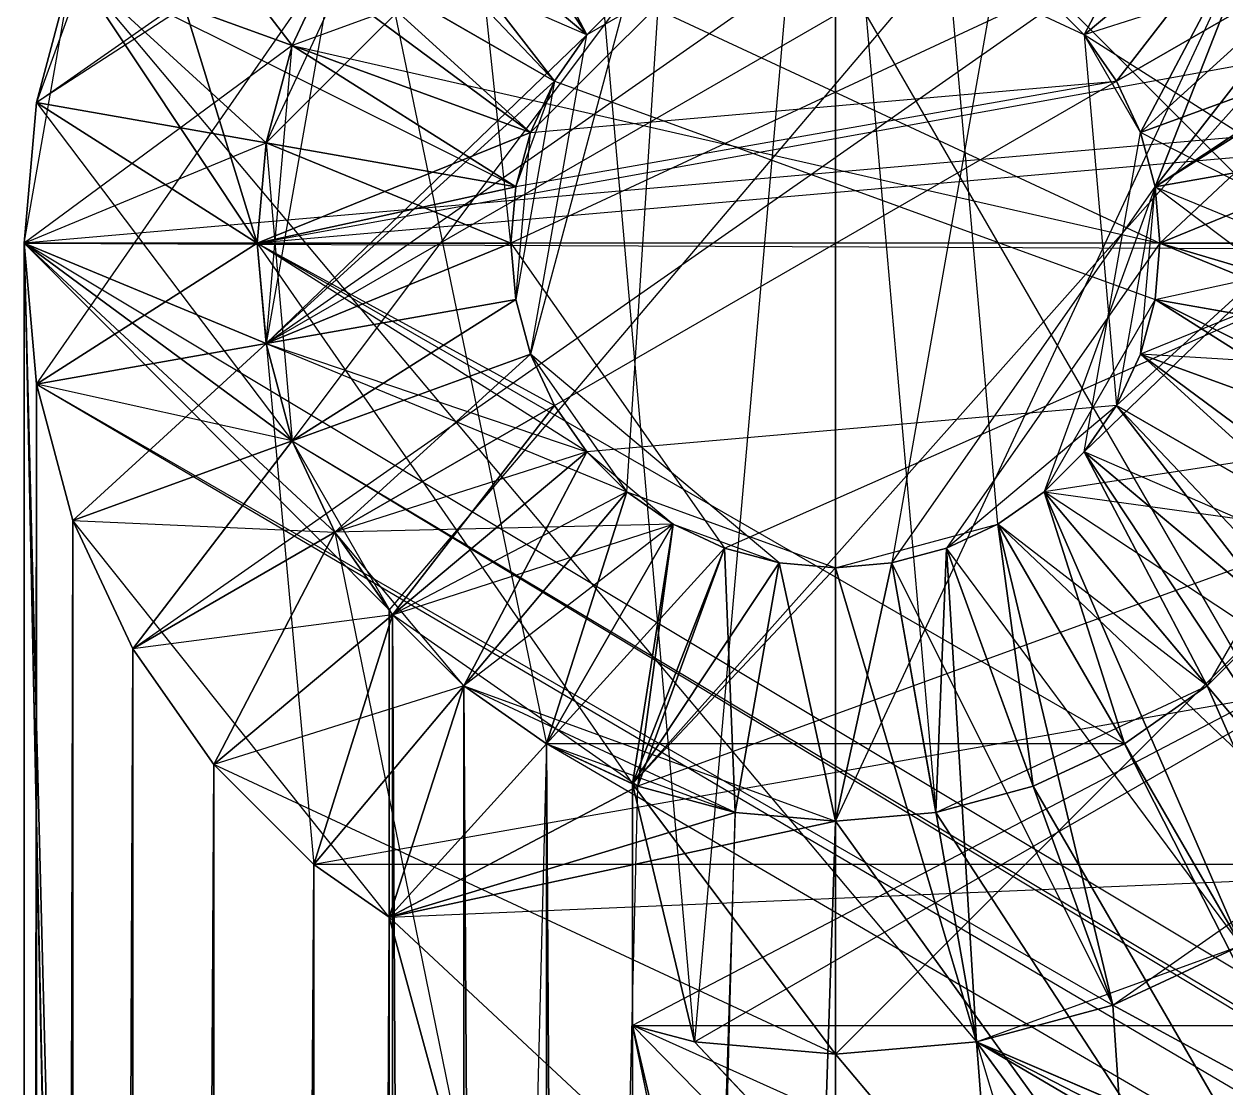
# Model space of a CAD drawing. Extents: x -139 to 143, y -92 to 96.
# Drawn here: x -138.63 to -124.71, y 76.38 to 88.71 of the extents above; entities that cross this region are included whole.
import ezdxf

# ---------------------------------------------------------------- set-up
doc = ezdxf.new("R2010")
doc.units = 0
doc.layers.get('0').update_dxf_attribs({"linetype": 'CONTINUOUS'})

msp = doc.modelspace()

# ---------------------------------------------------------------- linework, layer by layer
at = {"color": 7}
for points in [[(-129.233, 95.572, 5.052), (-130.866, 76.915, -0.117), (-129.233, 76.772, -0.587), (-130.866, 76.915, -0.587), (-130.866, 76.915, -0.117), (-129.233, 76.772, -0.587), (-130.866, 76.915, -0.117), (-129.233, 76.772, -0.117), (-129.233, 76.772, -0.587), (-136.434, 80.13, 5.287), (-137.374, 81.472, 5.052), (-137.374, 81.472, 5.287), (-136.434, 80.13, 5.287), (-137.374, 81.472, 5.052), (-136.434, 80.13, 5.287), (-136.434, 80.13, 5.052), (-137.374, 81.472, 5.052), (-122.033, 92.214, 5.052)], [(-129.233, -89.72, -0.822), (-129.233, 92.869, -0.587), (-129.233, 95.572, -0.822), (-129.233, 95.572, -0.587), (-129.233, 92.869, -0.587), (-129.233, 95.572, -0.822), (-129.233, 92.869, -0.587), (-129.233, 92.869, -0.822), (-129.233, 95.572, -0.822), (133.958, -92.422, -0.822)], [(133.958, 95.572, 5.052), (-129.233, 95.572, -0.587), (133.958, 95.572, 5.052), (-129.233, 95.572, 5.052), (-129.233, 95.572, -0.587), (-129.233, -92.422, -0.587), (133.958, -92.422, -0.822), (-129.233, -92.422, -0.822), (-129.233, -92.422, -0.587), (-129.233, -92.422, -0.587), (133.958, -92.422, -0.587)], [(-119.977, 87.804, -0.117), (-138.633, 86.172, 5.052), (-138.49, 87.804, 5.287), (-138.633, 86.172, 5.287), (-138.633, 86.172, 5.052), (-138.49, 87.804, 5.287), (-138.633, 86.172, 5.052), (-138.49, 87.804, -0.587), (-138.49, 87.804, 5.287), (-138.49, 87.804, -0.587), (-138.633, 86.172, 5.052), (-138.633, 86.172, -0.587), (-138.49, 87.804, -0.587), (-127.601, 95.429, 5.287)], [(-135.275, 93.373, -0.587), (-132.582, 80.372, -0.587), (-131.113, 82.916, -0.587), (-131.65, 83.292, -0.587), (-132.582, 80.372, -0.587), (-133.538, 81.042, -0.587), (-131.65, 83.292, -0.587), (-132.114, 83.755, -0.587), (-133.538, 81.042, -0.587), (-134.364, 81.867, -0.587), (-132.114, 83.755, -0.587), (-132.49, 84.292, -0.587), (-134.364, 81.867, -0.587), (-131.113, 82.916, -0.587), (-132.582, 80.372, -0.587), (-131.583, 79.906, -0.587), (-131.113, 82.916, -0.587), (-135.033, 82.823, -0.587), (-132.49, 84.292, -0.587), (-132.767, 84.886, -0.587), (-135.033, 82.823, -0.587), (-135.527, 83.881, -0.587), (-132.767, 84.886, -0.587), (-132.936, 85.519, -0.587), (-135.527, 83.881, -0.587), (-135.829, 85.009, -0.587), (-132.936, 85.519, -0.587), (-132.993, 86.172, -0.587), (-135.829, 85.009, -0.587), (-131.65, 83.292, -0.587), (-133.538, 81.042, -0.587), (-132.582, 80.372, -0.587), (-131.65, 83.292, -0.587), (-130.866, 95.429, -0.587)], [(-123.191, 93.373, 5.287), (-133.933, 94.312, 5.287), (-135.275, 93.373, -0.587), (-133.933, 94.312, -0.587), (-133.933, 94.312, 5.287), (-135.275, 93.373, -0.587), (-133.933, 94.312, 5.287), (-135.275, 93.373, 5.287), (-135.275, 93.373, -0.587), (-130.866, 95.429, 5.287), (-132.448, 95.005, -0.587), (-130.866, 95.429, -0.587), (-130.866, 95.429, 5.287), (-132.448, 95.005, -0.587), (-130.866, 95.429, 5.287), (-132.448, 95.005, 5.287), (-132.448, 95.005, -0.587), (-123.191, 78.971, -0.587)], [(-123.191, 78.971, -0.587), (-127.354, 82.916, -0.587), (-124.534, 78.032, -0.587), (-126.817, 83.292, -0.587), (-127.354, 82.916, -0.587), (-124.534, 78.032, -0.587), (-127.354, 82.916, -0.587), (-126.019, 77.339, -0.587), (-124.534, 78.032, -0.587), (-127.947, 82.639, -0.587), (-126.019, 77.339, -0.587), (-127.354, 82.916, -0.587), (-127.947, 82.639, -0.587), (-126.019, 77.339, -0.587), (-127.947, 82.639, -0.587), (-127.601, 76.915, -0.587), (-126.019, 77.339, -0.587), (-128.581, 82.469, -0.587), (-127.601, 76.915, -0.587), (-127.947, 82.639, -0.587), (-128.581, 82.469, -0.587), (-129.233, 82.412, -0.587), (-127.601, 76.915, -0.587), (-128.581, 82.469, -0.587), (-129.233, 82.412, -0.587), (-129.233, 82.412, -0.587), (-129.233, 76.772, -0.587), (-127.601, 76.915, -0.587), (-129.233, 82.412, -0.587), (-131.583, 79.906, -0.587), (-129.233, 82.412, -0.587), (-129.886, 82.469, -0.587), (-131.583, 79.906, -0.587), (-131.583, 79.906, -0.587), (-129.886, 82.469, -0.587), (-130.519, 82.639, -0.587), (-131.583, 79.906, -0.587), (-129.233, 82.412, -0.587), (-131.583, 79.906, -0.587), (-129.233, 76.772, -0.587), (-129.233, 82.412, -0.587), (-131.583, 79.906, -0.587), (-130.519, 82.639, -0.587), (-131.113, 82.916, -0.587), (-131.583, 79.906, -0.587), (-129.233, 76.772, -0.587), (-131.583, 79.906, -0.587), (-130.866, 76.915, -0.587), (-129.233, 76.772, -0.587), (-130.866, 76.915, -0.587), (-131.583, 79.906, -0.587), (-131.583, 77.107, -0.587), (-130.866, 76.915, -0.587), (-132.448, 95.005, 5.287)], [(-136.434, 92.214, -0.587), (-132.114, 88.589, -0.587), (-135.275, 93.373, -0.587)], [(-135.275, 93.373, -0.587), (-132.114, 88.589, -0.587), (-131.65, 89.052, -0.587)], [(-129.233, 92.869, 2.937), (-128.07, 79.576, 5.287), (-129.233, 79.475, 2.937), (-128.07, 79.576, 2.937), (-128.07, 79.576, 5.287), (-129.233, 79.475, 2.937), (-128.07, 79.576, 5.287), (-129.233, 79.475, 5.287), (-129.233, 79.475, 2.937), (-124.103, 90.477, 5.287)], [(-122.638, 87.335, 2.937), (-135.931, 86.172, 2.937), (-135.829, 87.335, 5.287), (-135.829, 87.335, 2.937), (-135.931, 86.172, 2.937), (-135.829, 87.335, 5.287), (-135.931, 86.172, 2.937), (-135.931, 86.172, 5.287), (-135.829, 87.335, 5.287), (-130.396, 92.768, 5.287)], [(-130.396, 92.768, 2.937), (-122.638, 85.009, 5.287)], [(-136.434, 92.214, -0.587), (-132.114, 88.589, -0.587), (-136.434, 92.214, -0.587), (-132.49, 88.052, -0.587), (-132.114, 88.589, -0.587), (-137.374, 90.872, -0.587), (-132.49, 88.052, -0.587), (-136.434, 92.214, -0.587)], [(-125.885, 91.972, -0.822), (-134.403, 81.923, -5.287), (-134.364, 81.867, -5.287), (-134.403, 81.923, -0.822), (-134.403, 81.923, -5.287), (-134.403, 81.923, -0.822), (-135.033, 82.823, -0.587), (-135.033, 82.823, -0.822), (-134.403, 81.923, -0.822), (-134.403, 81.923, -0.822), (-134.364, 81.867, -0.587), (-135.033, 82.823, -0.587), (-134.403, 81.923, -0.822), (-134.364, 81.867, -0.587), (-134.403, 81.923, -0.822), (-134.364, 81.867, -5.287), (-134.364, 81.867, -0.587), (-133.538, 81.042, -0.587), (-134.364, 81.867, -5.287), (-133.538, 81.042, -5.287), (-133.538, 81.042, -0.587), (-134.364, 81.867, -5.287), (-133.538, 81.042, -0.587), (-134.364, 81.867, -0.587), (-134.364, 81.867, -5.287), (-135.527, 83.881, -0.822), (-135.829, 85.009, -0.587), (-135.829, 85.009, -0.822), (-135.527, 83.881, -0.822), (-135.829, 85.009, -0.587), (-135.527, 83.881, -0.822), (-135.527, 83.881, -0.587), (-135.829, 85.009, -0.587), (-125.885, 91.972, -0.822)], [(-125.885, 91.972, 2.937), (-135.527, 88.463, 2.937), (-135.033, 89.521, 5.287)], [(-124.103, 90.477, -0.587), (-125.7, 87.458, -0.587), (-125.531, 86.825, -0.587), (-124.103, 90.477, -0.587), (-126.817, 89.052, -0.587), (-124.929, 91.302, -0.587), (-125.885, 91.972, -0.587), (-126.817, 89.052, -0.587), (-124.103, 90.477, -0.587), (-125.977, 88.052, -0.587), (-125.7, 87.458, -0.587), (-124.103, 90.477, -0.587)], [(126.147, 91.342, 5.287), (-121.422, 91.342, 5.052), (126.147, 91.342, 5.287), (-121.422, 91.342, 5.287), (-121.422, 91.342, 5.052), (-131.583, 79.906, -5.287), (-131.583, 77.107, -0.587), (-131.583, 79.906, -0.587), (-131.583, 79.906, -5.287), (-131.583, 77.107, -0.587), (-131.583, -73.958, -0.587), (-131.583, 77.107, -0.117), (-131.583, 77.107, -0.587), (-131.583, 79.906, -5.287), (-131.583, -73.958, -0.587), (-131.583, 77.107, -0.587), (-131.583, 79.906, -5.287), (-131.583, -76.757, -5.287)], [(-124.929, 91.302, -0.587), (-135.829, 85.009, -0.822), (-135.931, 86.172, -0.587), (-135.931, 86.172, -0.822), (-135.829, 85.009, -0.822), (-135.931, 86.172, -0.587), (-135.829, 85.009, -0.822), (-135.829, 85.009, -0.587), (-135.931, 86.172, -0.587), (-131.583, 79.906, -0.587), (-132.582, 80.372, -5.287), (-131.583, 79.906, -5.287), (-131.583, 79.906, -0.587), (-132.582, 80.372, -5.287), (-131.583, 79.906, -0.587), (-132.582, 80.372, -0.587), (-132.582, 80.372, -5.287), (-132.582, 80.372, -0.587), (-133.538, 81.042, -5.287), (-132.582, 80.372, -5.287), (-132.582, 80.372, -0.587), (-133.538, 81.042, -5.287), (-132.582, 80.372, -0.587), (-133.538, 81.042, -0.587), (-133.538, 81.042, -5.287), (-135.033, 82.823, -0.822), (-135.527, 83.881, -0.587), (-135.527, 83.881, -0.822), (-135.033, 82.823, -0.822), (-135.527, 83.881, -0.587), (-135.033, 82.823, -0.822), (-135.033, 82.823, -0.587), (-135.527, 83.881, -0.587), (140.655, -83.022, -0.587)], [(-134.364, 90.477, 2.937), (-132.49, 88.052, 2.937), (-132.936, 85.519, 2.937), (-135.829, 85.009, 2.937), (-132.993, 86.172, 2.937), (-132.936, 85.519, 2.937), (-132.767, 87.458, 2.937), (-135.527, 88.463, 2.937), (-135.033, 89.521, 2.937), (-132.767, 87.458, 2.937), (-135.931, 86.172, 2.937), (-132.993, 86.172, 2.937), (-135.829, 85.009, 2.937), (-135.931, 86.172, 2.937), (-132.936, 86.825, 2.937), (-135.829, 87.335, 2.937), (-135.527, 88.463, 2.937), (-132.936, 86.825, 2.937), (-132.993, 86.172, 2.937), (-135.931, 86.172, 2.937), (-135.829, 87.335, 2.937), (-132.993, 86.172, 2.937), (-133.538, 91.302, 5.287)], [(-133.538, 91.302, 2.937), (-132.114, 88.589, 2.937), (-135.829, 85.009, 2.937), (-132.936, 85.519, 2.937), (-135.527, 83.881, 2.937), (-135.829, 85.009, 2.937), (-132.49, 88.052, 2.937), (-135.033, 89.521, 2.937)], [(-131.65, 89.052, 2.937), (-132.114, 88.589, 2.937), (-133.538, 91.302, 2.937)], [(-126.817, 89.052, -0.587), (-126.353, 88.589, -0.587), (-124.929, 91.302, -0.587)], [(-124.929, 91.302, 2.937), (-126.353, 88.589, 2.937), (-126.817, 89.052, 2.937)], [(-124.103, 90.477, -0.587), (-125.531, 86.825, -0.587), (-119.977, 84.54, -0.587), (-125.474, 86.172, -0.587), (-125.531, 85.519, -0.587), (-119.977, 84.54, -0.587), (-126.353, 88.589, -0.587), (-124.103, 90.477, -0.587), (-124.929, 91.302, -0.587), (-126.353, 88.589, -0.587), (-125.977, 84.292, -0.587), (-121.093, 81.472, -0.587), (-125.7, 84.886, -0.587), (-125.977, 84.292, -0.587), (-121.093, 81.472, -0.587), (-125.977, 84.292, -0.587), (-122.033, 80.13, -0.587)], [(-123.433, 89.521, 2.937), (-126.353, 88.589, 2.937), (-124.103, 90.477, 2.937), (-125.977, 88.052, 2.937), (-126.353, 88.589, 2.937), (-124.103, 90.477, 2.937), (-126.353, 88.589, 2.937), (-124.929, 91.302, 2.937)], [(-137.374, 90.872, 5.287), (-135.527, 88.463, 5.287), (-138.633, 86.172, 5.287), (-135.931, 86.172, 5.287), (-138.49, 84.54, 5.287), (-138.633, 86.172, 5.287), (-135.829, 87.335, 5.287), (-138.49, 87.804, 5.287), (-138.066, 89.387, 5.287), (-135.829, 87.335, 5.287), (-135.931, 86.172, 5.287), (-138.633, 86.172, 5.287), (-138.49, 87.804, 5.287), (-135.931, 86.172, 5.287), (-135.275, 78.971, 5.287), (-133.538, 81.042, 5.287), (-134.403, 78.361, 5.287), (-135.275, 78.971, 5.287), (-133.538, 81.042, 5.287), (-135.275, 78.971, 5.287), (-134.364, 81.867, 5.287), (-133.538, 81.042, 5.287), (-136.434, 80.13, 5.287), (-134.364, 81.867, 5.287), (-135.275, 78.971, 5.287), (-136.434, 80.13, 5.287), (-134.364, 81.867, 5.287), (-136.434, 80.13, 5.287), (-135.033, 82.823, 5.287), (-134.364, 81.867, 5.287), (-137.374, 81.472, 5.287), (-135.033, 82.823, 5.287), (-136.434, 80.13, 5.287), (-137.374, 81.472, 5.287), (-138.066, 82.957, 5.287), (-135.527, 83.881, 5.287), (-137.374, 81.472, 5.287), (-138.066, 82.957, 5.287), (-135.033, 82.823, 5.287), (-137.374, 81.472, 5.287), (-135.527, 83.881, 5.287), (-135.033, 82.823, 5.287), (-116.309, -9, 5.287)], [(-137.374, 90.872, -0.587), (-138.49, 87.804, 5.287), (-138.066, 89.387, -0.587)], [(-137.374, 90.872, -0.587), (-132.49, 88.052, -0.587), (-137.374, 90.872, -0.587), (-132.767, 87.458, -0.587), (-132.49, 88.052, -0.587), (-135.829, 85.009, -0.587), (-132.993, 86.172, -0.587), (-135.931, 86.172, -0.587), (-135.829, 85.009, -0.587), (-132.114, 83.755, -0.587), (-134.364, 81.867, -0.587), (-133.538, 81.042, -0.587), (-132.114, 83.755, -0.587), (-135.931, 86.172, -0.587), (-132.767, 87.458, -0.587), (-137.374, 90.872, -0.587), (-135.931, 86.172, -0.587), (-132.49, 84.292, -0.587), (-135.033, 82.823, -0.587), (-134.364, 81.867, -0.587), (-132.49, 84.292, -0.587), (-132.767, 84.886, -0.587), (-135.527, 83.881, -0.587), (-135.033, 82.823, -0.587), (-132.767, 84.886, -0.587), (-132.936, 85.519, -0.587), (-135.829, 85.009, -0.587), (-135.527, 83.881, -0.587), (-132.936, 85.519, -0.587), (-132.767, 87.458, -0.587), (-135.931, 86.172, -0.587), (-132.936, 86.825, -0.587), (-132.767, 87.458, -0.587), (-132.936, 86.825, -0.587), (-135.931, 86.172, -0.587), (-132.993, 86.172, -0.587), (-132.936, 86.825, -0.587), (-138.066, 89.387, -0.587), (-135.931, 86.172, -0.587), (-137.374, 90.872, -0.587)], [(-135.033, 89.521, 5.287), (-135.527, 88.463, 5.287), (-137.374, 90.872, 5.287)], [(-134.364, 90.477, 5.287), (-138.49, 87.804, 5.287), (-135.829, 87.335, 5.287), (-135.931, 86.172, 5.287), (-138.49, 87.804, 5.287), (-135.527, 83.881, 5.287), (-138.066, 82.957, 5.287), (-135.829, 85.009, 5.287), (-135.527, 83.881, 5.287), (-138.49, 84.54, 5.287), (-135.829, 85.009, 5.287), (-138.066, 82.957, 5.287), (-138.49, 84.54, 5.287), (-135.033, 89.521, 5.287)], [(-134.364, 90.477, 5.287), (-135.829, 87.335, 2.937), (-135.527, 88.463, 5.287), (-135.527, 88.463, 2.937), (-135.829, 87.335, 2.937), (-135.527, 88.463, 5.287), (-135.829, 87.335, 2.937), (-135.829, 87.335, 5.287), (-135.527, 88.463, 5.287), (-125.474, 86.172, 2.937), (-122.536, 86.172, 2.937)], [(-131.65, 89.052, 2.937), (-132.767, 84.886, 2.937), (-135.527, 83.881, 2.937), (-132.936, 85.519, 2.937), (-132.767, 84.886, 2.937), (-132.114, 88.589, 2.937), (-134.364, 90.477, 2.937)], [(-124.103, 81.867, 2.937), (-126.353, 83.755, 2.937), (-125.977, 84.292, 2.937), (-124.103, 81.867, 2.937), (-124.929, 81.042, 2.937), (-126.817, 83.292, 2.937), (-126.353, 83.755, 2.937), (-124.929, 81.042, 2.937), (-127.354, 82.916, 2.937), (-125.885, 80.372, 2.937), (-126.943, 79.879, 2.937), (-127.354, 82.916, 2.937), (-125.885, 80.372, 2.937), (-127.354, 82.916, 2.937), (-126.817, 83.292, 2.937), (-125.885, 80.372, 2.937), (-126.943, 79.879, 2.937), (-127.947, 82.639, 2.937), (-127.354, 82.916, 2.937), (-126.943, 79.879, 2.937), (-128.07, 79.576, 2.937), (-127.947, 82.639, 2.937), (-126.943, 79.879, 2.937), (-128.07, 79.576, 2.937), (-128.07, 79.576, 2.937), (-128.581, 82.469, 2.937), (-127.947, 82.639, 2.937), (-128.07, 79.576, 2.937), (-129.233, 79.475, 2.937), (-128.581, 82.469, 2.937), (-128.07, 79.576, 2.937), (-129.233, 79.475, 2.937), (-129.233, 79.475, 2.937), (-129.233, 82.412, 2.937), (-128.581, 82.469, 2.937), (-129.233, 79.475, 2.937), (-129.233, 79.475, 2.937), (-129.886, 82.469, 2.937), (-129.233, 82.412, 2.937), (-129.233, 79.475, 2.937), (-130.396, 79.576, 2.937), (-129.886, 82.469, 2.937), (-129.233, 79.475, 2.937), (-130.396, 79.576, 2.937), (-130.396, 79.576, 2.937), (-130.519, 82.639, 2.937), (-129.886, 82.469, 2.937), (-130.396, 79.576, 2.937), (-131.524, 79.879, 2.937), (-130.519, 82.639, 2.937), (-130.396, 79.576, 2.937), (-131.524, 79.879, 2.937), (-130.519, 82.639, 2.937), (-131.524, 79.879, 2.937), (-131.113, 82.916, 2.937), (-130.519, 82.639, 2.937), (-132.582, 80.372, 2.937), (-131.113, 82.916, 2.937), (-131.524, 79.879, 2.937), (-132.582, 80.372, 2.937), (-131.113, 82.916, 2.937), (-132.582, 80.372, 2.937), (-131.65, 83.292, 2.937), (-131.113, 82.916, 2.937), (-133.538, 81.042, 2.937), (-131.65, 83.292, 2.937), (-132.582, 80.372, 2.937), (-133.538, 81.042, 2.937), (-131.65, 83.292, 2.937), (-133.538, 81.042, 2.937), (-132.114, 83.755, 2.937), (-131.65, 83.292, 2.937), (-134.364, 81.867, 2.937), (-132.114, 83.755, 2.937), (-133.538, 81.042, 2.937), (-134.364, 81.867, 2.937), (-132.114, 83.755, 2.937), (-134.364, 81.867, 2.937), (-132.49, 84.292, 2.937), (-132.114, 83.755, 2.937), (-135.033, 82.823, 2.937), (-132.49, 84.292, 2.937), (-134.364, 81.867, 2.937), (-135.033, 82.823, 2.937), (-132.49, 84.292, 2.937), (-135.033, 82.823, 2.937), (-132.767, 84.886, 2.937), (-132.49, 84.292, 2.937), (-125.977, 88.052, 2.937), (-123.433, 89.521, 2.937), (-125.7, 87.458, 2.937), (-125.977, 88.052, 2.937), (-123.433, 89.521, 2.937), (-125.977, 88.052, 2.937), (-124.103, 90.477, 2.937)], [(-134.364, 90.477, 2.937), (-132.114, 88.589, 2.937), (-132.49, 88.052, 2.937), (-134.364, 90.477, 2.937)], [(-124.103, 90.477, -0.587), (-126.353, 88.589, -0.587), (-125.977, 88.052, -0.587), (-124.103, 90.477, -0.587)], [(-119.977, 84.54, -0.117), (-125.7, 87.458, 2.937), (-125.977, 88.052, -0.587), (-125.977, 88.052, 2.937), (-125.7, 87.458, 2.937), (-125.977, 88.052, -0.587), (-125.7, 87.458, 2.937), (-125.7, 87.458, -0.587), (-125.977, 88.052, -0.587), (-132.936, 86.825, -0.587), (-132.767, 87.458, 2.937), (-132.767, 87.458, -0.587), (-132.936, 86.825, -0.587), (-132.767, 87.458, 2.937), (-132.936, 86.825, -0.587), (-132.936, 86.825, 2.937), (-132.767, 87.458, 2.937), (-125.977, 88.052, 2.937), (-126.353, 88.589, -0.587), (-126.353, 88.589, 2.937), (-125.977, 88.052, 2.937), (-126.353, 88.589, -0.587), (-125.977, 88.052, 2.937), (-125.977, 88.052, -0.587), (-126.353, 88.589, -0.587), (-129.233, 89.932, 2.937)], [(-129.886, 89.875, -0.587), (-132.114, 88.589, -0.587), (-131.65, 89.052, 2.937)], [(-130.519, 89.705, -0.587), (-132.767, 87.458, -0.587), (-132.49, 88.052, 2.937), (-132.49, 88.052, -0.587), (-132.767, 87.458, -0.587), (-132.49, 88.052, 2.937), (-132.767, 87.458, -0.587), (-132.767, 87.458, 2.937), (-132.49, 88.052, 2.937), (-125.531, 85.519, 2.937), (-125.474, 86.172, -0.587), (-125.474, 86.172, 2.937), (-125.531, 85.519, 2.937), (-125.474, 86.172, -0.587), (-125.531, 85.519, 2.937), (-125.531, 85.519, -0.587), (-125.474, 86.172, -0.587), (-127.947, 82.639, 2.937), (-128.581, 82.469, -0.587), (-127.947, 82.639, -0.587), (-127.947, 82.639, 2.937), (-128.581, 82.469, -0.587), (-127.947, 82.639, 2.937), (-128.581, 82.469, 2.937), (-128.581, 82.469, -0.587), (-125.531, 86.825, 2.937), (-125.7, 87.458, -0.587), (-125.7, 87.458, 2.937), (-125.531, 86.825, 2.937), (-125.7, 87.458, -0.587), (-125.531, 86.825, 2.937), (-125.531, 86.825, -0.587), (-125.7, 87.458, -0.587), (-126.353, 88.589, 2.937), (-126.817, 89.052, -0.587)], [(-131.65, 89.052, -0.587), (-132.114, 88.589, -0.587), (-131.65, 89.052, 2.937), (-132.114, 88.589, -0.587), (-132.114, 88.589, 2.937), (-131.65, 89.052, 2.937), (-125.474, 86.172, 2.937), (-125.531, 86.825, -0.587), (-125.531, 86.825, 2.937), (-125.474, 86.172, 2.937), (-125.531, 86.825, -0.587), (-125.474, 86.172, 2.937), (-125.474, 86.172, -0.587), (-125.531, 86.825, -0.587), (-126.817, 83.292, 2.937), (-127.354, 82.916, -0.587), (-126.817, 83.292, -0.587), (-126.817, 83.292, 2.937), (-127.354, 82.916, -0.587), (-126.817, 83.292, 2.937), (-127.354, 82.916, 2.937), (-127.354, 82.916, -0.587), (-127.947, 89.705, 2.937)], [(-135.033, 89.521, 5.287), (-135.829, 85.009, 5.287), (-138.49, 84.54, 5.287), (-135.931, 86.172, 5.287), (-135.829, 85.009, 5.287), (-135.527, 88.463, 5.287), (-138.066, 89.387, 5.287)], [(-135.033, 89.521, 2.937), (-132.49, 88.052, 2.937), (-132.767, 87.458, 2.937), (-135.033, 89.521, 2.937), (-135.527, 88.463, 2.937), (-132.767, 87.458, 2.937), (-132.936, 86.825, 2.937), (-135.527, 88.463, 2.937), (-135.829, 87.335, 2.937), (-132.936, 86.825, 2.937), (-132.993, 86.172, 2.937), (-135.829, 87.335, 2.937), (-135.527, 83.881, 2.937), (-132.767, 84.886, 2.937), (-135.033, 82.823, 2.937), (-135.527, 83.881, 2.937), (-131.65, 89.052, 2.937)], [(-135.033, 89.521, 2.937), (-135.527, 88.463, 2.937), (-135.033, 89.521, 5.287), (-135.527, 88.463, 2.937), (-135.527, 88.463, 5.287), (-135.033, 89.521, 5.287)], [(133.958, -92.422, -0.587), (-134.403, -78.774, -0.822), (-134.403, 81.923, -5.287), (-134.403, 81.923, -0.822), (-134.403, -78.774, -0.822), (-134.403, 81.923, -5.287), (-134.403, -78.774, -0.822), (-134.403, -78.774, -5.287), (-134.403, 81.923, -5.287), (-134.403, -75.211, 5.287), (-134.403, 78.361, 5.052), (-134.403, 78.361, 5.287), (-134.403, -75.211, 5.287), (-134.403, 78.361, 5.052), (-134.403, -75.211, 5.287), (-134.403, -75.211, 5.052), (-134.403, 78.361, 5.052), (128.158, 89.521, -5.287), (-122.968, 88.522, -5.287), (127.692, 88.522, -5.287)], [(-127.354, 89.428, -0.587), (-128.581, 82.469, 2.937), (-129.233, 82.412, -0.587), (-128.581, 82.469, -0.587), (-128.581, 82.469, 2.937), (-129.233, 82.412, -0.587), (-128.581, 82.469, 2.937), (-129.233, 82.412, 2.937), (-129.233, 82.412, -0.587), (-127.354, 82.916, 2.937), (-127.947, 82.639, -0.587), (-127.354, 82.916, -0.587), (-127.354, 82.916, 2.937), (-127.947, 82.639, -0.587), (-127.354, 82.916, 2.937), (-127.947, 82.639, 2.937), (-127.947, 82.639, -0.587), (-125.977, 84.292, 2.937), (-125.7, 84.886, -0.587), (-125.7, 84.886, 2.937), (-125.977, 84.292, 2.937), (-125.7, 84.886, -0.587), (-125.977, 84.292, 2.937), (-125.977, 84.292, -0.587), (-125.7, 84.886, -0.587), (-125.7, 84.886, 2.937), (-125.531, 85.519, -0.587), (-125.531, 85.519, 2.937), (-125.7, 84.886, 2.937), (-125.531, 85.519, -0.587), (-125.7, 84.886, 2.937), (-125.7, 84.886, -0.587), (-125.531, 85.519, -0.587), (-126.817, 83.292, 2.937), (-126.353, 83.755, -0.587), (-126.353, 83.755, 2.937), (-126.817, 83.292, 2.937), (-126.353, 83.755, -0.587), (-126.817, 83.292, 2.937), (-126.817, 83.292, -0.587), (-126.353, 83.755, -0.587), (-126.353, 83.755, 2.937), (-125.977, 84.292, -0.587), (-125.977, 84.292, 2.937), (-126.353, 83.755, 2.937), (-125.977, 84.292, -0.587), (-126.353, 83.755, 2.937), (-126.353, 83.755, -0.587), (-125.977, 84.292, -0.587), (-132.114, 83.755, -0.587), (-132.49, 84.292, 2.937), (-132.49, 84.292, -0.587), (-132.114, 83.755, -0.587), (-132.49, 84.292, 2.937), (-132.114, 83.755, -0.587), (-132.114, 83.755, 2.937), (-132.49, 84.292, 2.937), (-132.49, 84.292, -0.587), (-132.767, 84.886, 2.937), (-132.767, 84.886, -0.587), (-132.49, 84.292, -0.587), (-132.767, 84.886, 2.937), (-132.49, 84.292, -0.587), (-132.49, 84.292, 2.937), (-132.767, 84.886, 2.937), (-131.65, 83.292, -0.587), (-132.114, 83.755, 2.937), (-132.114, 83.755, -0.587), (-131.65, 83.292, -0.587), (-132.114, 83.755, 2.937), (-131.65, 83.292, -0.587), (-131.65, 83.292, 2.937), (-132.114, 83.755, 2.937), (-131.113, 82.916, 2.937), (-131.65, 83.292, -0.587), (-131.113, 82.916, -0.587), (-131.113, 82.916, 2.937), (-131.65, 83.292, -0.587), (-131.113, 82.916, 2.937), (-131.65, 83.292, 2.937), (-131.65, 83.292, -0.587), (-129.233, 82.412, 2.937), (-129.886, 82.469, -0.587), (-129.233, 82.412, -0.587), (-129.233, 82.412, 2.937), (-129.886, 82.469, -0.587), (-129.233, 82.412, 2.937), (-129.886, 82.469, 2.937), (-129.886, 82.469, -0.587), (-132.767, 84.886, -0.587), (-132.936, 85.519, 2.937), (-132.936, 85.519, -0.587), (-132.767, 84.886, -0.587), (-132.936, 85.519, 2.937), (-132.767, 84.886, -0.587), (-132.767, 84.886, 2.937), (-132.936, 85.519, 2.937), (-132.936, 85.519, -0.587), (-132.993, 86.172, 2.937), (-132.993, 86.172, -0.587), (-132.936, 85.519, -0.587), (-132.993, 86.172, 2.937), (-132.936, 85.519, -0.587), (-132.936, 85.519, 2.937), (-132.993, 86.172, 2.937), (-130.519, 82.639, 2.937), (-131.113, 82.916, -0.587), (-130.519, 82.639, -0.587), (-130.519, 82.639, 2.937), (-131.113, 82.916, -0.587), (-130.519, 82.639, 2.937), (-131.113, 82.916, 2.937), (-131.113, 82.916, -0.587), (-129.886, 82.469, 2.937), (-130.519, 82.639, -0.587), (-129.886, 82.469, -0.587), (-129.886, 82.469, 2.937), (-130.519, 82.639, -0.587), (-129.886, 82.469, 2.937), (-130.519, 82.639, 2.937), (-130.519, 82.639, -0.587), (-122.536, 86.172, 5.287)], [(-122.638, 87.335, 2.937), (-126.353, 83.755, 2.937), (-124.103, 81.867, 2.937), (-124.929, 81.042, 2.937), (-126.353, 83.755, 2.937), (-125.7, 87.458, 2.937), (-122.94, 88.463, 2.937), (-125.531, 86.825, 2.937), (-125.7, 87.458, 2.937), (-122.94, 88.463, 2.937), (-125.7, 87.458, 2.937), (-123.433, 89.521, 2.937)], [(-123.433, 89.521, -0.587), (-125.531, 86.825, -0.587), (-125.531, 86.825, -0.587), (-123.433, 89.521, -0.587)], [(-138.066, 89.387, -0.587), (-138.49, 87.804, -0.587), (-135.931, 86.172, -0.587), (-138.066, 89.387, -0.587), (-138.49, 87.804, -0.587), (-135.931, 86.172, -0.587), (-138.49, 87.804, -0.587), (-138.633, 86.172, -0.587), (-135.931, 86.172, -0.587), (-122.968, 88.522, -0.587), (-125.531, 86.825, -0.587), (-125.474, 86.172, -0.587), (-122.968, 88.522, -0.587)], [(-123.191, 78.971, -0.587), (-135.275, 78.971, 5.287), (-136.434, 80.13, 5.052), (-136.434, 80.13, 5.287), (-135.275, 78.971, 5.287), (-136.434, 80.13, 5.052), (-135.275, 78.971, 5.287), (-135.275, 78.971, 5.052), (-136.434, 80.13, 5.052), (-137.374, 81.472, 5.287), (-138.066, 82.957, 5.052), (-138.066, 82.957, 5.287), (-137.374, 81.472, 5.287), (-138.066, 82.957, 5.052), (-137.374, 81.472, 5.287), (-137.374, 81.472, 5.052), (-138.066, 82.957, 5.052), (-138.49, 84.54, 5.287), (-138.633, 86.172, 5.052), (-138.633, 86.172, 5.287), (-138.49, 84.54, 5.287), (-138.633, 86.172, 5.052), (-138.49, 84.54, 5.287), (-138.49, 84.54, 5.052), (-138.633, 86.172, 5.052), (-138.066, 89.387, 5.287)], [(-138.066, 89.387, 5.287), (-138.49, 87.804, 5.287), (-138.066, 89.387, -0.587), (-138.49, 87.804, 5.287), (-138.49, 87.804, -0.587), (-138.066, 89.387, -0.587), (-127.601, 76.915, -0.117), (-126.019, 77.339, -0.587), (-127.601, 76.915, -0.587), (-127.601, 76.915, -0.117), (-126.019, 77.339, -0.587), (-127.601, 76.915, -0.117), (-126.019, 77.339, -0.117), (-126.019, 77.339, -0.587), (-122.033, 80.13, -0.587)], [(-138.066, 89.387, 5.287), (-135.527, 88.463, 5.287), (-135.829, 87.335, 5.287), (-138.066, 89.387, 5.287)], [(-126.817, 89.052, -0.587), (-132.993, 86.172, -0.587), (-132.936, 86.825, 2.937), (-132.936, 86.825, -0.587), (-132.993, 86.172, -0.587), (-132.936, 86.825, 2.937), (-132.993, 86.172, -0.587), (-132.993, 86.172, 2.937), (-132.936, 86.825, 2.937), (-132.49, 88.052, -0.587), (-132.114, 88.589, 2.937), (-132.114, 88.589, -0.587), (-132.49, 88.052, -0.587), (-132.114, 88.589, 2.937), (-132.49, 88.052, -0.587), (-132.49, 88.052, 2.937), (-132.114, 88.589, 2.937), (-131.65, 89.052, 2.937)], [(-126.817, 89.052, 2.937), (-126.353, 88.589, 2.937), (-126.817, 89.052, -0.587), (-126.353, 88.589, 2.937), (-126.353, 88.589, -0.587), (-126.817, 89.052, -0.587)], [(-57.561, 73.247, -0.117), (-107.497, 77.16, -0.117), (-57.561, 73.247, -0.117), (-120.169, 88.522, -0.117), (-107.497, 77.16, -0.117), (-57.561, 73.247, -0.117), (-107.497, 77.16, -0.117), (-106.658, 76.573, -0.117), (-57.561, 73.247, -0.117), (-107.497, 77.16, -0.117), (-120.169, 88.522, -0.117), (-108.425, 77.593, -0.117), (-107.497, 77.16, -0.117), (-108.425, 77.593, -0.117), (-120.169, 88.522, -0.117), (-109.414, 77.858, -0.117), (-108.425, 77.593, -0.117), (-115.955, 70.063, -0.117), (-127.601, 76.915, -0.117), (-116.309, 61.498, -0.117)], [(-124.103, 81.867, 2.937), (-125.977, 84.292, 2.937), (-122.638, 87.335, 2.937), (-125.531, 86.825, 2.937), (-122.94, 88.463, 2.937)], [(-120.401, 82.957, -0.587), (-125.531, 86.825, -0.587), (-122.968, 88.522, -0.587)], [(-122.968, 88.522, -0.587), (-125.474, 86.172, -0.587), (-119.834, 86.172, -0.587)], [(-122.968, 88.522, -0.587), (-125.474, 86.172, -0.587), (-119.834, 86.172, -0.587), (-125.474, 86.172, -0.587), (-119.977, 84.54, -0.587)], [(-123.433, 82.823, 2.937), (-125.7, 84.886, 2.937), (-125.531, 86.825, 2.937), (-122.638, 87.335, 2.937), (-125.474, 86.172, 2.937), (-125.531, 86.825, 2.937), (-125.977, 84.292, 2.937), (-123.433, 82.823, 2.937)], [(-122.94, 83.881, 2.937), (-125.531, 85.519, 2.937), (-122.536, 86.172, 2.937), (-125.474, 86.172, 2.937), (-122.638, 87.335, 2.937)], [(-138.633, -83.022, 5.052), (-138.633, 86.172, -0.587), (-138.633, 86.172, 5.052), (-138.633, -83.022, 5.052), (-138.633, -83.022, -0.587), (-138.633, 86.172, -0.587), (-138.633, -83.022, 5.052), (-138.633, -83.022, -0.587), (-138.633, 86.172, -0.587), (-138.633, -83.022, -0.587), (-138.633, 86.172, -0.822), (-138.633, 86.172, -0.587), (-138.633, 86.172, -0.822), (-138.633, -83.022, -0.587), (-138.633, -83.022, -0.822), (-138.633, 86.172, -0.822), (140.553, 85.009, -0.822)], [(143.358, -83.022, -0.822), (-138.633, 86.172, -0.822), (-134.403, 81.923, -0.822), (-135.033, 82.823, -0.822), (-138.633, 86.172, -0.822), (-134.403, 81.923, -0.822), (-138.633, 86.172, -0.822), (-134.403, -78.774, -0.822), (-134.403, 81.923, -0.822), (-138.633, 86.172, -0.822), (-135.033, 82.823, -0.822), (-135.527, 83.881, -0.822), (-138.633, 86.172, -0.822), (-138.633, -83.022, -0.822)], [(-134.403, -78.774, -0.822), (-138.633, 86.172, -0.822), (-138.633, -83.022, -0.822), (-138.633, 86.172, -0.822), (-135.527, 83.881, -0.822), (-135.829, 85.009, -0.822), (-138.633, 86.172, -0.822), (-134.403, -78.774, -0.822)], [(-134.403, -78.774, -0.822), (-138.633, 86.172, -0.822), (-135.829, 85.009, -0.822), (-135.931, 86.172, -0.822), (-138.633, 86.172, -0.822), (-135.033, -79.674, -0.822)], [(140.655, 86.172, -0.822), (-135.931, 86.172, -0.587), (-138.633, 86.172, -0.822), (-135.931, 86.172, -0.822), (-135.931, 86.172, -0.587), (-138.633, 86.172, -0.822), (-135.931, 86.172, -0.587), (-138.633, 86.172, -0.587), (-138.633, 86.172, -0.822), (-135.275, -75.822, 5.052), (-134.403, 78.361, 5.052), (-134.403, -75.211, 5.052)], [(-138.633, -83.022, 5.052), (-138.49, 84.54, 5.052), (-138.633, -83.022, 5.052), (-138.633, 86.172, 5.052), (-138.49, 84.54, 5.052), (143.215, -81.39, 5.052)], [(-122.638, 85.009, 2.937), (-124.929, 81.042, 5.287), (-125.885, 80.372, 2.937), (-124.929, 81.042, 2.937), (-124.929, 81.042, 5.287), (-125.885, 80.372, 2.937), (-124.929, 81.042, 5.287), (-125.885, 80.372, 5.287), (-125.885, 80.372, 2.937), (-132.582, 80.372, 5.287), (-133.538, 81.042, 2.937), (-132.582, 80.372, 2.937), (-132.582, 80.372, 5.287), (-133.538, 81.042, 2.937), (-132.582, 80.372, 5.287), (-133.538, 81.042, 5.287), (-133.538, 81.042, 2.937), (-129.233, 79.475, 5.287), (-130.396, 79.576, 2.937), (-129.233, 79.475, 2.937), (-129.233, 79.475, 5.287), (-130.396, 79.576, 2.937), (-129.233, 79.475, 5.287), (-130.396, 79.576, 5.287), (-130.396, 79.576, 2.937), (-133.538, 81.042, 2.937), (-134.364, 81.867, 5.287), (-134.364, 81.867, 2.937), (-133.538, 81.042, 2.937), (-134.364, 81.867, 5.287), (-133.538, 81.042, 2.937), (-133.538, 81.042, 5.287), (-134.364, 81.867, 5.287), (-135.527, 83.881, 2.937), (-135.829, 85.009, 5.287), (-135.829, 85.009, 2.937), (-135.527, 83.881, 2.937), (-135.829, 85.009, 5.287), (-135.527, 83.881, 2.937), (-135.527, 83.881, 5.287), (-135.829, 85.009, 5.287), (-135.829, 85.009, 2.937), (-135.931, 86.172, 5.287), (-135.931, 86.172, 2.937), (-135.829, 85.009, 2.937), (-135.931, 86.172, 5.287), (-135.829, 85.009, 2.937), (-135.829, 85.009, 5.287), (-135.931, 86.172, 5.287), (-125.885, 80.372, 5.287), (-126.943, 79.879, 2.937), (-125.885, 80.372, 2.937), (-125.885, 80.372, 5.287), (-126.943, 79.879, 2.937), (-125.885, 80.372, 5.287), (-126.943, 79.879, 5.287), (-126.943, 79.879, 2.937), (-126.943, 79.879, 5.287), (-128.07, 79.576, 2.937), (-126.943, 79.879, 2.937), (-126.943, 79.879, 5.287), (-128.07, 79.576, 2.937), (-126.943, 79.879, 5.287), (-128.07, 79.576, 5.287), (-128.07, 79.576, 2.937), (-124.929, 81.042, 5.287), (-124.103, 81.867, 2.937)], [(-119.834, 86.172, -0.117), (-129.233, 76.772, -0.117), (-127.601, 76.915, -0.587), (-129.233, 76.772, -0.587), (-129.233, 76.772, -0.117), (-127.601, 76.915, -0.587), (-129.233, 76.772, -0.117), (-127.601, 76.915, -0.117), (-127.601, 76.915, -0.587), (-124.534, 78.032, -0.117)], [(-122.536, 86.172, 2.937), (-125.7, 84.886, 2.937), (-122.94, 83.881, 2.937)], [(-122.638, 85.009, 2.937), (-125.474, 86.172, 2.937), (-125.531, 85.519, 2.937), (-122.638, 85.009, 2.937)], [(-122.638, 85.009, 2.937), (-125.531, 85.519, 2.937), (-125.474, 86.172, 2.937), (-122.638, 85.009, 2.937)], [(-122.94, 83.881, 2.937), (-125.7, 84.886, 2.937), (-125.531, 85.519, 2.937), (-122.94, 83.881, 2.937), (-126.817, 83.292, 2.937), (-124.929, 81.042, 2.937), (-125.885, 80.372, 2.937), (-126.817, 83.292, 2.937), (-123.433, 82.823, 2.937), (-125.977, 84.292, 2.937), (-125.7, 84.886, 2.937), (-123.433, 82.823, 2.937)], [(-119.977, 84.54, -0.587), (-125.7, 84.886, -0.587), (-120.401, 82.957, -0.587), (-125.531, 85.519, -0.587), (-125.7, 84.886, -0.587), (-120.401, 82.957, -0.587), (-125.7, 84.886, -0.587), (-121.093, 81.472, -0.587)], [(-119.977, 84.54, -0.587), (-125.531, 85.519, -0.587), (-120.401, 82.957, -0.587)], [(-138.633, -83.022, 5.052), (-138.49, 84.54, 5.052), (-138.49, -81.39, 5.052)], [(-138.49, -81.39, 5.052), (-138.49, 84.54, 5.052), (-138.066, 82.957, 5.052), (-138.49, -81.39, 5.052)], [(-121.093, 81.472, -0.117), (-135.275, 78.971, 5.287), (-134.403, 78.361, 5.052), (-135.275, 78.971, 5.052), (-135.275, 78.971, 5.287), (-134.403, 78.361, 5.052), (-135.275, 78.971, 5.287), (-134.403, 78.361, 5.287), (-134.403, 78.361, 5.052), (-138.066, 82.957, 5.287), (-138.49, 84.54, 5.052), (-138.49, 84.54, 5.287), (-138.066, 82.957, 5.287), (-138.49, 84.54, 5.052), (-138.066, 82.957, 5.287), (-138.066, 82.957, 5.052), (-138.49, 84.54, 5.052), (-126.019, 77.339, -0.117), (-124.534, 78.032, -0.587), (-126.019, 77.339, -0.587), (-126.019, 77.339, -0.117), (-124.534, 78.032, -0.587), (-126.019, 77.339, -0.117), (-124.534, 78.032, -0.117)], [(-121.093, 81.472, -0.587), (-126.353, 83.755, -0.587), (-122.033, 80.13, -0.587), (-125.977, 84.292, -0.587), (-126.353, 83.755, -0.587), (-122.033, 80.13, -0.587), (-126.353, 83.755, -0.587), (-123.191, 78.971, -0.587)], [(-123.433, 82.823, 2.937), (-131.524, 79.879, 5.287), (-132.582, 80.372, 2.937), (-131.524, 79.879, 2.937), (-131.524, 79.879, 5.287), (-132.582, 80.372, 2.937), (-131.524, 79.879, 5.287), (-132.582, 80.372, 5.287), (-132.582, 80.372, 2.937), (-130.396, 79.576, 5.287), (-131.524, 79.879, 2.937), (-130.396, 79.576, 2.937), (-130.396, 79.576, 5.287), (-131.524, 79.879, 2.937), (-130.396, 79.576, 5.287), (-131.524, 79.879, 5.287), (-131.524, 79.879, 2.937), (-134.364, 81.867, 2.937), (-135.033, 82.823, 5.287), (-135.033, 82.823, 2.937), (-134.364, 81.867, 2.937), (-135.033, 82.823, 5.287), (-134.364, 81.867, 2.937), (-134.364, 81.867, 5.287), (-135.033, 82.823, 5.287), (-135.033, 82.823, 2.937), (-135.527, 83.881, 5.287), (-135.527, 83.881, 2.937), (-135.033, 82.823, 2.937), (-135.527, 83.881, 5.287), (-135.033, 82.823, 2.937), (-135.033, 82.823, 5.287), (-135.527, 83.881, 5.287), (143.358, -83.022, 5.052)], [(-122.033, 80.13, -0.587), (-126.817, 83.292, -0.587), (-123.191, 78.971, -0.587), (-126.353, 83.755, -0.587), (-126.817, 83.292, -0.587), (-123.191, 78.971, -0.587), (-126.817, 83.292, -0.587), (-124.534, 78.032, -0.587)], [(-138.49, -81.39, 5.052), (-138.066, 82.957, 5.052), (-138.066, -79.808, 5.052)], [(-138.066, -79.808, 5.052), (-138.066, 82.957, 5.052), (-137.374, 81.472, 5.052), (-138.066, -79.808, 5.052)], [(-120.401, 82.957, -0.117), (-131.583, 77.107, -0.117), (-130.866, 76.915, -0.587), (-131.583, 77.107, -0.587), (-131.583, 77.107, -0.117), (-130.866, 76.915, -0.587), (-131.583, 77.107, -0.117), (-130.866, 76.915, -0.117), (-130.866, 76.915, -0.587), (-120.401, 82.957, -0.587)], [(-133.538, -77.892, -5.287), (-134.364, 81.867, -5.287), (-134.403, 81.923, -5.287), (-134.364, -78.717, -5.287), (-134.364, 81.867, -5.287), (-134.403, 81.923, -5.287), (-134.364, -78.717, -5.287), (-134.403, 81.923, -5.287), (-134.403, -78.774, -5.287)], [(-132.582, -77.222, -5.287), (-133.538, 81.042, -5.287), (-134.364, 81.867, -5.287), (-133.538, -77.892, -5.287), (-133.538, 81.042, -5.287), (-134.364, 81.867, -5.287), (-134.364, 81.867, -5.287), (-134.364, -78.717, -5.287)], [(-126.943, -76.729, 5.287), (-116.309, 61.498, 5.287), (-124.929, 81.042, 5.287), (-124.103, 81.867, 5.287), (-116.309, 61.498, 5.287), (-128.07, -76.427, 5.287)], [(-124.103, 81.867, 5.287), (-124.929, 81.042, 5.287), (-124.103, 81.867, 2.937), (-124.929, 81.042, 5.287), (-124.929, 81.042, 2.937), (-124.103, 81.867, 2.937)], [(-138.066, -79.808, 5.052), (-137.374, 81.472, 5.052), (-137.374, -78.323, 5.052)], [(-137.374, -78.323, 5.052), (-137.374, 81.472, 5.052), (-136.434, 80.13, 5.052), (-137.374, -78.323, 5.052)], [(-135.275, -75.822, 5.287), (-131.524, 79.879, 5.287), (-134.403, 78.361, 5.287), (-132.582, 80.372, 5.287), (-131.524, 79.879, 5.287), (-132.582, 80.372, 5.287), (-134.403, 78.361, 5.287), (-133.538, 81.042, 5.287), (-132.582, 80.372, 5.287), (-136.434, -76.98, 5.287)], [(-131.583, -76.757, -5.287), (-132.582, 80.372, -5.287), (-133.538, 81.042, -5.287), (-132.582, -77.222, -5.287), (-132.582, 80.372, -5.287), (-133.538, 81.042, -5.287), (-133.538, 81.042, -5.287), (-133.538, -77.892, -5.287)], [(-128.07, -76.427, 5.287), (-116.309, 61.498, 5.287), (-125.885, 80.372, 5.287), (-124.929, 81.042, 5.287), (-116.309, 61.498, 5.287), (-129.233, -76.325, 5.287)], [(-129.233, -76.325, 5.287), (-116.309, 61.498, 5.287), (-126.943, 79.879, 5.287), (-125.885, 80.372, 5.287), (-116.309, 61.498, 5.287), (-134.403, 78.361, 5.287), (-116.309, 12.149, 5.287), (-134.403, -75.211, 5.287), (-134.403, 78.361, 5.287), (-116.309, 61.498, 5.287), (-128.07, 79.576, 5.287), (-126.943, 79.879, 5.287), (-116.309, 61.498, 5.287), (-116.309, -58.348, 5.287)], [(137.306, -77.222, -5.287), (-132.582, 80.372, -5.287), (-131.583, -76.757, -5.287), (-131.583, 79.906, -5.287), (-132.582, 80.372, -5.287), (-132.582, 80.372, -5.287), (-132.582, -77.222, -5.287)], [(-137.374, -78.323, 5.052), (-136.434, 80.13, 5.052), (-136.434, -76.98, 5.052)], [(-136.434, -76.98, 5.052), (-136.434, 80.13, 5.052), (-135.275, 78.971, 5.052), (-136.434, -76.98, 5.052)], [(-134.403, -75.211, 5.287), (-130.396, 79.576, 5.287), (-134.403, 78.361, 5.287), (-131.524, 79.879, 5.287), (-130.396, 79.576, 5.287), (-135.275, -75.822, 5.287)], [(-131.583, -73.958, -0.587), (-131.583, 79.906, -5.287), (-131.583, -76.757, -5.287)], [(-134.403, -75.211, 5.287), (-116.309, 61.498, 5.287), (-129.233, 79.475, 5.287), (-128.07, 79.576, 5.287), (-116.309, 61.498, 5.287), (-134.403, -75.211, 5.287)], [(-134.403, -75.211, 5.287), (-129.233, 79.475, 5.287), (-134.403, 78.361, 5.287), (-130.396, 79.576, 5.287), (-129.233, 79.475, 5.287), (-134.403, -75.211, 5.287)], [(-134.403, -75.211, 5.287), (-129.233, 79.475, 5.287), (-116.309, 61.498, 5.287), (-134.403, 78.361, 5.287), (-129.233, 79.475, 5.287), (-134.403, -75.211, 5.287)], [(-136.434, -76.98, 5.052), (-135.275, 78.971, 5.052), (-135.275, -75.822, 5.052)], [(-135.275, -75.822, 5.052), (-135.275, 78.971, 5.052), (-134.403, 78.361, 5.052), (-135.275, -75.822, 5.052)], [(-116.309, -58.348, 5.287), (-116.309, 12.149, 5.287), (-134.403, 78.361, 5.287), (-116.309, 61.498, 5.287), (-116.309, 12.149, 5.287), (-134.403, -75.211, 5.287)], [(-116.309, -68.923, -0.117), (-126.019, 77.339, -0.117), (-116.309, 72.072, -0.117), (-124.534, 78.032, -0.117), (-126.019, 77.339, -0.117), (-116.309, -68.923, -0.117)], [(-116.309, -68.923, -0.117), (-127.601, 76.915, -0.117), (-116.309, 72.072, -0.117), (-126.019, 77.339, -0.117), (-127.601, 76.915, -0.117), (-116.309, -68.923, -0.117)], [(-131.583, -73.958, -0.587), (-131.583, 77.107, -0.117), (-131.583, -73.958, -0.587)], [(-131.583, -73.958, -0.117), (-131.583, 77.107, -0.117), (136.308, 77.107, -0.117)], [(-115.955, 70.063, -0.117), (-131.583, 77.107, -0.117), (-116.309, 61.498, -0.117), (-130.866, 76.915, -0.117), (-131.583, 77.107, -0.117), (-116.309, 61.498, -0.117), (-131.583, 77.107, -0.117), (-116.309, 12.149, -0.117)], [(-116.309, 12.149, -0.117), (-131.583, 77.107, -0.117), (-116.309, 1.575, -0.117)], [(-116.309, 1.575, -0.117), (-131.583, 77.107, -0.117), (-131.583, -73.958, -0.117)], [(-116.309, -68.923, -0.117), (-116.309, 61.498, -0.117), (-129.233, 76.772, -0.117), (-130.866, 76.915, -0.117), (-116.309, 61.498, -0.117), (-116.309, -68.923, -0.117)], [(-116.309, -68.923, -0.117), (-116.309, 61.498, -0.117), (-127.601, 76.915, -0.117), (-129.233, 76.772, -0.117), (-116.309, 61.498, -0.117), (-116.309, -68.923, -0.117)], [(-115.955, 70.063, -0.117), (-127.601, 76.915, -0.117), (-115.955, 70.063, -0.117)], [(-116.22, 71.052, -0.117), (-127.601, 76.915, -0.117), (-127.601, 76.915, -0.117), (-116.22, 71.052, -0.117)], [(-116.309, 72.072, -0.117), (-127.601, 76.915, -0.117), (-104.649, 0.555, -0.117)]]:
    msp.add_polyline3d(points, dxfattribs=at)

doc.saveas('drawing.dxf')
